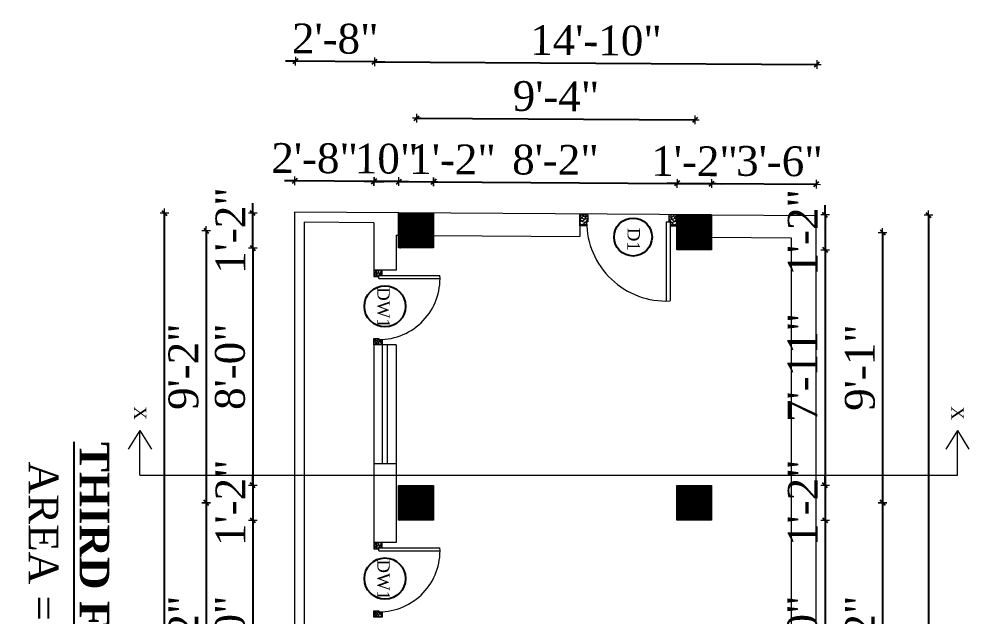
# Model space of a CAD drawing. Header units: inches. Extents: x 4069 to 291496, y -47643 to 12535.
# Drawn here: x 32936.8 to 33319.4, y 2874.1 to 3114.9 of the extents above; entities that cross this region are included whole.
import ezdxf

# ---------------------------------------------------------------- set-up
doc = ezdxf.new("R2010")
doc.units = ezdxf.units.IN
doc.header["$LTSCALE"] = 5
doc.header["$MEASUREMENT"] = 0
for name, color, linetype, lineweight in [('A-WALL', 7, 'Continuous', 9), ('Dimension', 7, 'Continuous', 18), ('DOOR', 62, 'Continuous', 0)]:
    doc.layers.add(name, color=color, linetype=linetype, lineweight=lineweight)
doc.layers.add('dim line', color=7, linetype='Continuous', lineweight=15, true_color=0xfab2b2)
doc.layers.add('TEXT', color=6, linetype='Continuous')
doc.layers.add('WALL', color=7, linetype='Continuous')
doc.styles.add('ordinary', font='times.ttf')
doc.dimstyles.new('Copy of 96', dxfattribs={"dimtxt": 7, "dimasz": 4, "dimexe": 0.5, "dimexo": 0.5, "dimgap": 3, "dimtad": 1, "dimdec": 1, "dimzin": 11, "dimdsep": 46, "dimlunit": 4, "dimtxsty": 'ordinary', "dimblk": 'OBLIQUE', "dimcen": 0.09, "dimse1": 1, "dimse2": 1, "dimclrt": 6, "dimazin": 0, "dimtfac": 1, "dimtdec": 1, "dimtix": 1, "dimtmove": 2, "dimatfit": 3, "dimldrblk": 'leader', "dimfxl": 0.5, "dimfxlon": 1, "dimtolj": 1, "dimtzin": 0, "dimarcsym": 0})
pattern_1 = [(315, (31599.98636, 27349.18129), (0.08838834765, 0.08838834765), [])]

# ---------------------------------------------------------------- blocks, each defined once
blk = doc.blocks.new('A$C27B36B59')
at = {"layer": 'DOOR'}
for p, q in [((0, 4), (0, 0)), ((2.5, 4), (0, 4)), ((2.5, 2.5), (2.5, 4)), ((0, 0), (3, 0)), ((3, 2.5), (2.5, 2.5)), ((3, 0), (3, 2.5))]:
    blk.add_line(p, q, dxfattribs=at)
for centre, radius, start, end in [((-1.4, -0.54), 4.75, 22.1411, 72.838), ((1.34, 2.09), 1.64, 45.138, 144.8948), ((2.21, 0.3), 2.49, 83.3149, 152.658), ((0.13, 0.37), 2.05, 349.4875, 93.6805), ((1.96, -0.47), 2.01, 58.7447, 166.495), ((-0.06, 0.32), 1.13, 343.542, 86.947), ((2.08, -0.4), 1.17, 38.2816, 160.1519)]:
    blk.add_arc(centre, radius, start, end, dxfattribs=at)
blk = doc.blocks.new('D2')
at = {"layer": 'DOOR'}
for p, q in [((74473.95, 24047.59), (74473.95, 24018.09)), ((74473.95, 24047.59), (74475.45, 24047.59)), ((74475.45, 24047.59), (74475.45, 24018.13))]:
    blk.add_line(p, q, dxfattribs=at)
blk.add_arc((74473.95, 24047.59), 29.5, 180, 272.9146, dxfattribs=at)
at = {"layer": 'DOOR', "xscale": -1, "rotation": 180}
blk.add_blockref('A$C27B36B59', (74441.95, 24050.09), dxfattribs=at)
at = {"layer": 'DOOR', "rotation": 180}
blk.add_blockref('A$C27B36B59', (74477.95, 24050.09), dxfattribs=at)
blk = doc.blocks.new('oblique')
at = {"color": 0, "lineweight": -2}
blk.add_line((0.25, 0.25), (-0.25, -0.25), dxfattribs=at)
at = {"layer": 'dim line', "lineweight": 9}
for p, q in [((-0.4375, 0), (0.4375, 0)), ((0, 0.4375), (0, -0.4375))]:
    blk.add_line(p, q, dxfattribs=at)
blk = doc.blocks.new('*D1220')
at = {"layer": 'A-WALL', "color": 0, "lineweight": -2, "ltscale": 50, "transparency": 16777216}
for p, q in [((33030.95, 3036.72), (33030.95, 3040.72)), ((33030.95, 3022.72), (33030.95, 3036.72)), ((33030.95, 3022.72), (33030.95, 3018.72))]:
    blk.add_line(p, q, dxfattribs=at)
at = {"layer": 'Defpoints', "color": 0, "ltscale": 50, "transparency": 16777216}
for p in [(33030.95, 3036.72), (33089.71, 3036.72, -58.17), (33089.71, 3022.72, -58.17)]:
    blk.add_point(p, dxfattribs=at)
at = {"layer": 'A-WALL', "color": 0, "lineweight": -2, "ltscale": 50, "transparency": 16777216, "xscale": 4, "yscale": 4, "zscale": 4}
for p, rotation in [((33030.95, 3036.72), 270), ((33030.95, 3022.72), 90)]:
    blk.add_blockref('oblique', p, dxfattribs=dict(at, rotation=rotation))
at = {"layer": 'A-WALL', "color": 6, "ltscale": 50, "transparency": 16777216, "insert": (33021.95, 3029.72), "char_height": 12, "attachment_point": 5, "rotation": 90, "style": 'ordinary'}
blk.add_mtext('\\A1;1\'-2"', dxfattribs=at)
blk = doc.blocks.new('_OBLIQUE')
at = {"color": 0, "linetype": 'ByBlock'}
blk.add_line((-0.5, -0.5), (0.5, 0.5), dxfattribs=at)
blk = doc.blocks.new('leader')
at = {"layer": 'Dimension'}
for p, q in [((0, -4.328), (0, 4.328)), ((-4.424, 0), (4.424, 0))]:
    blk.add_line(p, q, dxfattribs=at)
blk = doc.blocks.new('*D1221')
at = {"layer": 'A-WALL', "color": 0, "lineweight": -2, "ltscale": 5, "transparency": 16777216}
blk.add_line((33030.95, 3022.72), (33030.95, 2927.1), dxfattribs=at)
at = {"layer": 'Defpoints', "color": 0, "ltscale": 5, "transparency": 16777216}
for p in [(33089.71, 3022.72, -58.17), (33030.95, 2927.1), (33089.71, 2927.1, -58.17)]:
    blk.add_point(p, dxfattribs=at)
at = {"layer": 'A-WALL', "color": 0, "lineweight": -2, "ltscale": 5, "transparency": 16777216, "xscale": 4, "yscale": 4, "zscale": 4}
for p, rotation in [((33030.95, 3022.72), 90), ((33030.95, 2927.1), 270)]:
    blk.add_blockref('oblique', p, dxfattribs=dict(at, rotation=rotation))
at = {"layer": 'A-WALL', "color": 6, "ltscale": 5, "transparency": 16777216, "insert": (33021.85, 2974.91), "char_height": 12, "attachment_point": 5, "rotation": 90, "style": 'ordinary'}
blk.add_mtext('\\A1;8\'-0"', dxfattribs=at)
blk = doc.blocks.new('*D1222')
at = {"layer": 'A-WALL', "color": 0, "lineweight": -2, "ltscale": 5, "transparency": 16777216}
for p, q in [((33030.95, 2927.1), (33030.95, 2931.1)), ((33030.95, 2927.1), (33030.95, 2913.1)), ((33030.95, 2913.1), (33030.95, 2909.1))]:
    blk.add_line(p, q, dxfattribs=at)
at = {"layer": 'Defpoints', "color": 0, "ltscale": 5, "transparency": 16777216}
for p in [(33089.71, 2927.1, -58.17), (33030.95, 2913.1), (33089.71, 2913.1, -58.17)]:
    blk.add_point(p, dxfattribs=at)
at = {"layer": 'A-WALL', "color": 0, "lineweight": -2, "ltscale": 5, "transparency": 16777216, "xscale": 4, "yscale": 4, "zscale": 4}
for p, rotation in [((33030.95, 2927.1), 270), ((33030.95, 2913.1), 90)]:
    blk.add_blockref('oblique', p, dxfattribs=dict(at, rotation=rotation))
at = {"layer": 'A-WALL', "color": 6, "ltscale": 5, "transparency": 16777216, "insert": (33021.95, 2920.1), "char_height": 12, "attachment_point": 5, "rotation": 90, "style": 'ordinary'}
blk.add_mtext('\\A1;1\'-2"', dxfattribs=at)
blk = doc.blocks.new('*D1223')
at = {"layer": 'A-WALL', "color": 0, "lineweight": -2, "ltscale": 5, "transparency": 16777216}
blk.add_line((33030.95, 2913.1), (33030.95, 2817.48), dxfattribs=at)
at = {"layer": 'Defpoints', "color": 0, "ltscale": 5, "transparency": 16777216}
for p in [(33089.71, 2913.1, -58.17), (33030.95, 2817.48), (33089.71, 2817.48, -58.17)]:
    blk.add_point(p, dxfattribs=at)
at = {"layer": 'A-WALL', "color": 0, "lineweight": -2, "ltscale": 5, "transparency": 16777216, "xscale": 4, "yscale": 4, "zscale": 4}
for p, rotation in [((33030.95, 2913.1), 90), ((33030.95, 2817.48), 270)]:
    blk.add_blockref('oblique', p, dxfattribs=dict(at, rotation=rotation))
at = {"layer": 'A-WALL', "color": 6, "ltscale": 5, "transparency": 16777216, "insert": (33021.85, 2865.29), "char_height": 12, "attachment_point": 5, "rotation": 90, "style": 'ordinary'}
blk.add_mtext('\\A1;8\'-0"', dxfattribs=at)
blk = doc.blocks.new('*D1116')
at = {"layer": 'A-WALL', "color": 0, "lineweight": -2, "ltscale": 5, "transparency": 16777216}
blk.add_line((33012.2, 3029.72), (33012.2, 2920.1), dxfattribs=at)
at = {"layer": 'Defpoints', "color": 0, "ltscale": 5, "transparency": 16777216}
for p in [(33096.71, 3029.72, -58.17), (33012.2, 2920.1), (33096.71, 2920.1, -58.17)]:
    blk.add_point(p, dxfattribs=at)
at = {"layer": 'A-WALL', "color": 0, "lineweight": -2, "ltscale": 5, "transparency": 16777216, "xscale": 4, "yscale": 4, "zscale": 4}
for p, rotation in [((33012.2, 3029.72), 90), ((33012.2, 2920.1), 270)]:
    blk.add_blockref('oblique', p, dxfattribs=dict(at, rotation=rotation))
at = {"layer": 'A-WALL', "color": 6, "ltscale": 5, "transparency": 16777216, "insert": (33003.08, 2974.91), "char_height": 12, "attachment_point": 5, "rotation": 90, "style": 'ordinary'}
blk.add_mtext('\\A1;9\'-2"', dxfattribs=at)
blk = doc.blocks.new('*D1227')
at = {"layer": 'A-WALL', "color": 0, "lineweight": -2, "ltscale": 5, "transparency": 16777216}
blk.add_line((33012.2, 2920.1), (33012.2, 2810.48), dxfattribs=at)
at = {"layer": 'Defpoints', "color": 0, "ltscale": 5, "transparency": 16777216}
for p in [(33096.71, 2920.1, -58.17), (33012.2, 2810.48), (33096.71, 2810.48, -58.17)]:
    blk.add_point(p, dxfattribs=at)
at = {"layer": 'A-WALL', "color": 0, "lineweight": -2, "ltscale": 5, "transparency": 16777216, "xscale": 4, "yscale": 4, "zscale": 4}
for p, rotation in [((33012.2, 2920.1), 90), ((33012.2, 2810.48), 270)]:
    blk.add_blockref('oblique', p, dxfattribs=dict(at, rotation=rotation))
at = {"layer": 'A-WALL', "color": 6, "ltscale": 5, "transparency": 16777216, "insert": (33003.08, 2865.29), "char_height": 12, "attachment_point": 5, "rotation": 90, "style": 'ordinary'}
blk.add_mtext('\\A1;9\'-2"', dxfattribs=at)
blk = doc.blocks.new('*D1117')
at = {"layer": 'A-WALL', "color": 0, "lineweight": -2, "ltscale": 5, "transparency": 16777216}
blk.add_line((32995.39, 2623.15), (32995.39, 3036.82), dxfattribs=at)
at = {"layer": 'Defpoints', "color": 0, "ltscale": 5, "transparency": 16777216}
for p in [(32995.39, 3036.82), (33089.71, 3036.82, -58.17), (33200.05, 2623.15, -58)]:
    blk.add_point(p, dxfattribs=at)
at = {"layer": 'A-WALL', "color": 0, "lineweight": -2, "ltscale": 5, "transparency": 16777216, "xscale": 4, "yscale": 4, "zscale": 4}
for p, rotation in [((32995.39, 3036.82), 90), ((32995.39, 2623.15), 270)]:
    blk.add_blockref('oblique', p, dxfattribs=dict(at, rotation=rotation))
at = {"layer": 'A-WALL', "color": 6, "ltscale": 5, "transparency": 16777216, "insert": (32986.29, 2829.98), "char_height": 12, "attachment_point": 5, "rotation": 90, "style": 'ordinary'}
blk.add_mtext('\\A1;34\'-6"', dxfattribs=at)
blk = doc.blocks.new('*D1229')
at = {"layer": 'A-WALL', "color": 0, "lineweight": -2, "ltscale": 50, "transparency": 16777216}
for p, q in [((33261.42, 3035.99), (33261.42, 3039.99)), ((33261.42, 3035.99), (33261.42, 3021.99)), ((33261.42, 3021.99), (33261.42, 3017.99))]:
    blk.add_line(p, q, dxfattribs=at)
at = {"layer": 'Defpoints', "color": 0, "ltscale": 50, "transparency": 16777216}
for p in [(33215.71, 3035.99, -58.17), (33215.71, 3021.99, -58.17), (33261.42, 3021.99)]:
    blk.add_point(p, dxfattribs=at)
at = {"layer": 'A-WALL', "color": 0, "lineweight": -2, "ltscale": 50, "transparency": 16777216, "xscale": 4, "yscale": 4, "zscale": 4}
for p, rotation in [((33261.42, 3035.99), 270), ((33261.42, 3021.99), 90)]:
    blk.add_blockref('oblique', p, dxfattribs=dict(at, rotation=rotation))
at = {"layer": 'A-WALL', "color": 6, "ltscale": 50, "transparency": 16777216, "insert": (33252.42, 3028.99), "char_height": 12, "attachment_point": 5, "rotation": 90, "style": 'ordinary'}
blk.add_mtext('\\A1;1\'-2"', dxfattribs=at)
blk = doc.blocks.new('*D1230')
at = {"layer": 'A-WALL', "color": 0, "lineweight": -2, "ltscale": 5, "transparency": 16777216}
blk.add_line((33261.42, 3021.99), (33261.42, 2927.1), dxfattribs=at)
at = {"layer": 'Defpoints', "color": 0, "ltscale": 5, "transparency": 16777216}
for p in [(33215.71, 3021.99, -58.17), (33215.71, 2927.1, -58.17), (33261.42, 2927.1)]:
    blk.add_point(p, dxfattribs=at)
at = {"layer": 'A-WALL', "color": 0, "lineweight": -2, "ltscale": 5, "transparency": 16777216, "xscale": 4, "yscale": 4, "zscale": 4}
for p, rotation in [((33261.42, 3021.99), 90), ((33261.42, 2927.1), 270)]:
    blk.add_blockref('oblique', p, dxfattribs=dict(at, rotation=rotation))
at = {"layer": 'A-WALL', "color": 6, "ltscale": 5, "transparency": 16777216, "insert": (33252.3, 2974.55), "char_height": 12, "attachment_point": 5, "rotation": 90, "style": 'ordinary'}
blk.add_mtext('\\A1;7\'-11"', dxfattribs=at)
blk = doc.blocks.new('*D1118')
at = {"layer": 'A-WALL', "color": 0, "lineweight": -2, "ltscale": 5, "transparency": 16777216}
for p, q in [((33261.42, 2927.1), (33261.42, 2931.1)), ((33261.42, 2927.1), (33261.42, 2913.1)), ((33261.42, 2913.1), (33261.42, 2909.1))]:
    blk.add_line(p, q, dxfattribs=at)
at = {"layer": 'Defpoints', "color": 0, "ltscale": 5, "transparency": 16777216}
for p in [(33215.71, 2927.1, -58.17), (33215.71, 2913.1, -58.17), (33261.42, 2913.1)]:
    blk.add_point(p, dxfattribs=at)
at = {"layer": 'A-WALL', "color": 0, "lineweight": -2, "ltscale": 5, "transparency": 16777216, "xscale": 4, "yscale": 4, "zscale": 4}
for p, rotation in [((33261.42, 2927.1), 270), ((33261.42, 2913.1), 90)]:
    blk.add_blockref('oblique', p, dxfattribs=dict(at, rotation=rotation))
at = {"layer": 'A-WALL', "color": 6, "ltscale": 5, "transparency": 16777216, "insert": (33252.42, 2920.1), "char_height": 12, "attachment_point": 5, "rotation": 90, "style": 'ordinary'}
blk.add_mtext('\\A1;1\'-2"', dxfattribs=at)
blk = doc.blocks.new('*D1231')
at = {"layer": 'A-WALL', "color": 0, "lineweight": -2, "ltscale": 5, "transparency": 16777216}
blk.add_line((33261.42, 2913.1), (33261.42, 2817.48), dxfattribs=at)
at = {"layer": 'Defpoints', "color": 0, "ltscale": 5, "transparency": 16777216}
for p in [(33215.71, 2913.1, -58.17), (33215.71, 2817.48, -58.17), (33261.42, 2817.48)]:
    blk.add_point(p, dxfattribs=at)
at = {"layer": 'A-WALL', "color": 0, "lineweight": -2, "ltscale": 5, "transparency": 16777216, "xscale": 4, "yscale": 4, "zscale": 4}
for p, rotation in [((33261.42, 2913.1), 90), ((33261.42, 2817.48), 270)]:
    blk.add_blockref('oblique', p, dxfattribs=dict(at, rotation=rotation))
at = {"layer": 'A-WALL', "color": 6, "ltscale": 5, "transparency": 16777216, "insert": (33252.31, 2865.29), "char_height": 12, "attachment_point": 5, "rotation": 90, "style": 'ordinary'}
blk.add_mtext('\\A1;8\'-0"', dxfattribs=at)
blk = doc.blocks.new('*D1120')
at = {"layer": 'A-WALL', "color": 0, "lineweight": -2, "ltscale": 5, "transparency": 16777216}
blk.add_line((33284.61, 3028.99), (33284.61, 2920.1), dxfattribs=at)
at = {"layer": 'Defpoints', "color": 0, "ltscale": 5, "transparency": 16777216}
for p in [(33208.71, 3028.99, -58.17), (33208.71, 2920.1, -58.17), (33284.61, 2920.1)]:
    blk.add_point(p, dxfattribs=at)
at = {"layer": 'A-WALL', "color": 0, "lineweight": -2, "ltscale": 5, "transparency": 16777216, "xscale": 4, "yscale": 4, "zscale": 4}
for p, rotation in [((33284.61, 3028.99), 90), ((33284.61, 2920.1), 270)]:
    blk.add_blockref('oblique', p, dxfattribs=dict(at, rotation=rotation))
at = {"layer": 'A-WALL', "color": 6, "ltscale": 5, "transparency": 16777216, "insert": (33275.49, 2974.55), "char_height": 12, "attachment_point": 5, "rotation": 90, "style": 'ordinary'}
blk.add_mtext('\\A1;9\'-1"', dxfattribs=at)
blk = doc.blocks.new('*D1234')
at = {"layer": 'A-WALL', "color": 0, "lineweight": -2, "ltscale": 5, "transparency": 16777216}
blk.add_line((33284.61, 2920.1), (33284.61, 2810.48), dxfattribs=at)
at = {"layer": 'Defpoints', "color": 0, "ltscale": 5, "transparency": 16777216}
for p in [(33208.71, 2920.1, -58.17), (33208.71, 2810.48, -58.17), (33284.61, 2810.48)]:
    blk.add_point(p, dxfattribs=at)
at = {"layer": 'A-WALL', "color": 0, "lineweight": -2, "ltscale": 5, "transparency": 16777216, "xscale": 4, "yscale": 4, "zscale": 4}
for p, rotation in [((33284.61, 2920.1), 90), ((33284.61, 2810.48), 270)]:
    blk.add_blockref('oblique', p, dxfattribs=dict(at, rotation=rotation))
at = {"layer": 'A-WALL', "color": 6, "ltscale": 5, "transparency": 16777216, "insert": (33275.49, 2865.29), "char_height": 12, "attachment_point": 5, "rotation": 90, "style": 'ordinary'}
blk.add_mtext('\\A1;9\'-2"', dxfattribs=at)
blk = doc.blocks.new('*D1137')
at = {"layer": 'A-WALL', "color": 0, "lineweight": -2, "ltscale": 5, "transparency": 16777216}
blk.add_line((33303.04, 3035.99), (33303.04, 2623.15), dxfattribs=at)
at = {"layer": 'Defpoints', "color": 0, "ltscale": 5, "transparency": 16777216}
for p in [(33215.71, 3035.99, -58.17), (33200.05, 2623.15, -58), (33303.04, 2623.15)]:
    blk.add_point(p, dxfattribs=at)
at = {"layer": 'A-WALL', "color": 0, "lineweight": -2, "ltscale": 5, "transparency": 16777216, "xscale": 4, "yscale": 4, "zscale": 4}
for p, rotation in [((33303.04, 3035.99), 90), ((33303.04, 2623.15), 270)]:
    blk.add_blockref('oblique', p, dxfattribs=dict(at, rotation=rotation))
at = {"layer": 'A-WALL', "color": 6, "ltscale": 5, "transparency": 16777216, "insert": (33293.94, 2829.57), "char_height": 12, "attachment_point": 5, "rotation": 90, "style": 'ordinary'}
blk.add_mtext('\\A1;34\'-5"', dxfattribs=at)
blk = doc.blocks.new('*D1138')
at = {"layer": 'A-WALL', "color": 0, "lineweight": -2, "ltscale": 50, "transparency": 16777216}
blk.add_line((33089.79, 3049.44), (33103.79, 3049.35), dxfattribs=at)
at = {"layer": 'Defpoints', "color": 0, "ltscale": 50, "transparency": 16777216}
for p in [(33103.79, 3049.35), (33089.71, 3036.82, -58.17), (33103.71, 3036.72, -58.17)]:
    blk.add_point(p, dxfattribs=at)
at = {"layer": 'A-WALL', "color": 0, "lineweight": -2, "ltscale": 50, "transparency": 16777216, "xscale": 4, "yscale": 4, "zscale": 4}
for p, rotation in [((33089.79, 3049.44), 179.6259071472626), ((33103.79, 3049.35), 359.6259071472626)]:
    blk.add_blockref('oblique', p, dxfattribs=dict(at, rotation=rotation))
at = {"layer": 'A-WALL', "color": 6, "ltscale": 50, "transparency": 16777216, "insert": (33111.4, 3058.4), "char_height": 12, "attachment_point": 5, "rotation": 359.6259, "style": 'ordinary'}
blk.add_mtext('\\A1;1\'-2"', dxfattribs=at)
blk = doc.blocks.new('*D1139')
at = {"layer": 'A-WALL', "color": 0, "lineweight": -2, "ltscale": 5, "transparency": 16777216}
blk.add_line((33103.79, 3049.35), (33201.79, 3048.71), dxfattribs=at)
at = {"layer": 'Defpoints', "color": 0, "ltscale": 5, "transparency": 16777216}
for p in [(33201.79, 3048.71), (33103.71, 3036.72, -58.17), (33201.71, 3035.99, -58.17)]:
    blk.add_point(p, dxfattribs=at)
at = {"layer": 'A-WALL', "color": 0, "lineweight": -2, "ltscale": 5, "transparency": 16777216, "xscale": 4, "yscale": 4, "zscale": 4}
for p, rotation in [((33103.79, 3049.35), 179.6259071471199), ((33201.79, 3048.71), 359.6259071471199)]:
    blk.add_blockref('oblique', p, dxfattribs=dict(at, rotation=rotation))
at = {"layer": 'A-WALL', "color": 6, "ltscale": 5, "transparency": 16777216, "insert": (33152.85, 3058.13), "char_height": 12, "attachment_point": 5, "rotation": 359.6259, "style": 'ordinary'}
blk.add_mtext('\\A1;8\'-2"', dxfattribs=at)
blk = doc.blocks.new('*D1258')
at = {"layer": 'A-WALL', "color": 0, "lineweight": -2, "ltscale": 5, "transparency": 16777216}
for p, q in [((33201.79, 3048.71), (33197.79, 3048.74)), ((33201.79, 3048.71), (33215.79, 3048.62)), ((33215.79, 3048.62), (33219.79, 3048.59))]:
    blk.add_line(p, q, dxfattribs=at)
at = {"layer": 'Defpoints', "color": 0, "ltscale": 5, "transparency": 16777216}
for p in [(33215.79, 3048.62), (33201.71, 3035.99, -58.17), (33215.71, 3035.99, -58.17)]:
    blk.add_point(p, dxfattribs=at)
at = {"layer": 'A-WALL', "color": 0, "lineweight": -2, "ltscale": 5, "transparency": 16777216, "xscale": 4, "yscale": 4, "zscale": 4}
for p, rotation in [((33201.79, 3048.71), 359.6259071471199), ((33215.79, 3048.62), 179.6259071471199)]:
    blk.add_blockref('oblique', p, dxfattribs=dict(at, rotation=rotation))
at = {"layer": 'A-WALL', "color": 6, "ltscale": 5, "transparency": 16777216, "insert": (33208.85, 3057.66), "char_height": 12, "attachment_point": 5, "rotation": 359.6259, "style": 'ordinary'}
blk.add_mtext('\\A1;1\'-2"', dxfattribs=at)
blk = doc.blocks.new('*D1140')
at = {"layer": 'A-WALL', "color": 0, "lineweight": -2, "ltscale": 5, "transparency": 16777216}
blk.add_line((33097, 3074.98), (33209, 3074.25), dxfattribs=at)
at = {"layer": 'Defpoints', "color": 0, "ltscale": 5, "transparency": 16777216}
for p in [(33209, 3074.25), (33096.71, 3029.72, -58.17), (33208.71, 3028.99, -58.17)]:
    blk.add_point(p, dxfattribs=at)
at = {"layer": 'A-WALL', "color": 0, "lineweight": -2, "ltscale": 5, "transparency": 16777216, "xscale": 4, "yscale": 4, "zscale": 4}
for p, rotation in [((33097, 3074.98), 179.6259071471199), ((33209, 3074.25), 359.6259071471199)]:
    blk.add_blockref('oblique', p, dxfattribs=dict(at, rotation=rotation))
at = {"layer": 'A-WALL', "color": 6, "ltscale": 5, "transparency": 16777216, "insert": (33153.06, 3083.73), "char_height": 12, "attachment_point": 5, "rotation": 359.6259, "style": 'ordinary'}
blk.add_mtext('\\A1;9\'-4"', dxfattribs=at)
blk = doc.blocks.new('*D1141')
at = {"layer": 'A-WALL', "color": 0, "lineweight": -2, "ltscale": 5, "transparency": 16777216}
blk.add_line((33080.1, 3097.71), (33258.1, 3096.54), dxfattribs=at)
at = {"layer": 'Defpoints', "color": 0, "ltscale": 5, "transparency": 16777216}
for p in [(33258.1, 3096.54), (33079.71, 3036.88, -58.17), (33257.71, 3035.72, -58.17)]:
    blk.add_point(p, dxfattribs=at)
at = {"layer": 'A-WALL', "color": 0, "lineweight": -2, "ltscale": 5, "transparency": 16777216, "xscale": 4, "yscale": 4, "zscale": 4}
for p, rotation in [((33080.1, 3097.71), 179.6259071471199), ((33258.1, 3096.54), 359.6259071471199)]:
    blk.add_blockref('oblique', p, dxfattribs=dict(at, rotation=rotation))
at = {"layer": 'A-WALL', "color": 6, "ltscale": 5, "transparency": 16777216, "insert": (33169.16, 3106.23), "char_height": 12, "attachment_point": 5, "rotation": 359.6259, "style": 'ordinary'}
blk.add_mtext('\\A1;14\'-10"', dxfattribs=at)
blk = doc.blocks.new('*D1261')
at = {"layer": 'A-WALL', "color": 0, "lineweight": -2, "ltscale": 5, "transparency": 16777216}
blk.add_line((33215.79, 3048.62), (33257.79, 3048.34), dxfattribs=at)
at = {"layer": 'Defpoints', "color": 0, "ltscale": 5, "transparency": 16777216}
for p in [(33257.79, 3048.34), (33215.71, 3035.99, -58.17), (33257.71, 3035.72, -58)]:
    blk.add_point(p, dxfattribs=at)
at = {"layer": 'A-WALL', "color": 0, "lineweight": -2, "ltscale": 5, "transparency": 16777216, "xscale": 4, "yscale": 4, "zscale": 4}
for p, rotation in [((33215.79, 3048.62), 179.6259071471199), ((33257.79, 3048.34), 359.6259071471199)]:
    blk.add_blockref('oblique', p, dxfattribs=dict(at, rotation=rotation))
at = {"layer": 'A-WALL', "color": 6, "ltscale": 5, "transparency": 16777216, "insert": (33243.04, 3057.59), "char_height": 12, "attachment_point": 5, "rotation": 359.6259, "style": 'ordinary'}
blk.add_mtext('\\A1;3\'-6"', dxfattribs=at)
blk = doc.blocks.new('*D1147')
at = {"layer": 'A-WALL', "color": 0, "lineweight": -2, "ltscale": 5, "transparency": 16777216}
for p, q in [((33079.79, 3049.51), (33075.79, 3049.53)), ((33089.79, 3049.44), (33079.79, 3049.51)), ((33089.79, 3049.44), (33093.79, 3049.42))]:
    blk.add_line(p, q, dxfattribs=at)
at = {"layer": 'Defpoints', "color": 0, "ltscale": 5, "transparency": 16777216}
for p in [(33079.79, 3049.51), (33079.71, 3036.88, -58.17), (33089.71, 3036.82, -58.17)]:
    blk.add_point(p, dxfattribs=at)
at = {"layer": 'A-WALL', "color": 0, "lineweight": -2, "ltscale": 5, "transparency": 16777216, "xscale": 4, "yscale": 4, "zscale": 4}
for p, rotation in [((33079.79, 3049.51), 359.6259071471199), ((33089.79, 3049.44), 179.6259071471199)]:
    blk.add_blockref('oblique', p, dxfattribs=dict(at, rotation=rotation))
at = {"layer": 'A-WALL', "color": 6, "ltscale": 5, "transparency": 16777216, "insert": (33084.85, 3058.58), "char_height": 12, "attachment_point": 5, "rotation": 359.6259, "style": 'ordinary'}
blk.add_mtext('\\A1;10"', dxfattribs=at)
blk = doc.blocks.new('*D1262')
at = {"layer": 'A-WALL', "color": 0, "lineweight": -2, "ltscale": 5, "transparency": 16777216}
for p, q in [((33047.79, 3049.72), (33043.79, 3049.74)), ((33079.79, 3049.51), (33047.79, 3049.72)), ((33079.79, 3049.51), (33083.79, 3049.48))]:
    blk.add_line(p, q, dxfattribs=at)
at = {"layer": 'Defpoints', "color": 0, "ltscale": 5, "transparency": 16777216}
for p in [(33047.79, 3049.72), (33047.71, 3037.09, -58), (33079.71, 3036.88, -58.17)]:
    blk.add_point(p, dxfattribs=at)
at = {"layer": 'A-WALL', "color": 0, "lineweight": -2, "ltscale": 5, "transparency": 16777216, "xscale": 4, "yscale": 4, "zscale": 4}
for p, rotation in [((33047.79, 3049.72), 359.6259071471199), ((33079.79, 3049.51), 179.6259071471199)]:
    blk.add_blockref('oblique', p, dxfattribs=dict(at, rotation=rotation))
at = {"layer": 'A-WALL', "color": 6, "ltscale": 5, "transparency": 16777216, "insert": (33055.87, 3058.76), "char_height": 12, "attachment_point": 5, "rotation": 359.6259, "style": 'ordinary'}
blk.add_mtext('\\A1;2\'-8"', dxfattribs=at)
blk = doc.blocks.new('*D1151')
at = {"layer": 'A-WALL', "color": 0, "lineweight": -2, "ltscale": 5, "transparency": 16777216}
for p, q in [((33048.1, 3097.91), (33044.1, 3097.94)), ((33080.1, 3097.71), (33048.1, 3097.91)), ((33080.1, 3097.71), (33084.1, 3097.68))]:
    blk.add_line(p, q, dxfattribs=at)
at = {"layer": 'Defpoints', "color": 0, "ltscale": 5, "transparency": 16777216}
for p in [(33048.1, 3097.91), (33047.71, 3037.09, -58.17), (33079.71, 3036.88, -58.17)]:
    blk.add_point(p, dxfattribs=at)
at = {"layer": 'A-WALL', "color": 0, "lineweight": -2, "ltscale": 5, "transparency": 16777216, "xscale": 4, "yscale": 4, "zscale": 4}
for p, rotation in [((33048.1, 3097.91), 359.6259071471199), ((33080.1, 3097.71), 179.6259071471199)]:
    blk.add_blockref('oblique', p, dxfattribs=dict(at, rotation=rotation))
at = {"layer": 'A-WALL', "color": 6, "ltscale": 5, "transparency": 16777216, "insert": (33064.16, 3106.91), "char_height": 12, "attachment_point": 5, "rotation": 359.6259, "style": 'ordinary'}
blk.add_mtext('\\A1;2\'-8"', dxfattribs=at)

msp = doc.modelspace()

# ---------------------------------------------------------------- hatches: boundary and pattern name
at = {"layer": 'A-WALL', "ltscale": 5}
h = msp.add_hatch(dxfattribs=at)
h.set_pattern_fill('ANSI31', color=256, angle=270)
h.set_pattern_definition(pattern_1)
h.paths.add_polyline_path([(33103.7075, 3036.72438), (33089.7075, 3036.72438), (33089.7075, 3022.72438), (33103.7075, 3022.72438)])
h = msp.add_hatch(dxfattribs=at)
h.set_pattern_fill('ANSI31', color=256, angle=270)
h.set_pattern_definition(pattern_1)
h.paths.add_polyline_path([(33215.7075, 3021.99311), (33215.7075, 3035.99311), (33201.7075, 3035.99311), (33201.7075, 3031.65977), (33201.7075, 3021.99311)])
h = msp.add_hatch(dxfattribs=at)
h.set_pattern_fill('ANSI31', color=256, angle=270)
h.set_pattern_definition(pattern_1)
h.paths.add_polyline_path([(33103.7075, 2913.10327), (33103.7075, 2927.10327), (33089.7075, 2927.10327), (33089.7075, 2913.10327)])
h = msp.add_hatch(dxfattribs=at)
h.set_pattern_fill('ANSI31', color=256, angle=270)
h.set_pattern_definition(pattern_1)
h.paths.add_polyline_path([(33215.7075, 2913.10327), (33215.7075, 2927.10327), (33201.7075, 2927.10327), (33201.7075, 2913.10327)])

# ---------------------------------------------------------------- linework, layer by layer
for p, q in [((33047.7075, 3037.09002), (33047.7075, 2720.25555)), ((33215.7075, 3035.99311), (33047.7075, 3037.09002)), ((33162.70763, 3036.33916), (33162.70763, 3027.33896)), ((33215.7075, 3035.99311), (33257.7075, 3035.71888)), ((33257.7075, 3035.71888), (33257.7075, 2725.80797)), ((33051.7075, 3033.06382), (33051.7075, 2722.4493)), ((33079.7075, 3032.881), (33051.7075, 3033.06382)), ((33079.7075, 3032.881), (33079.7075, 3013.72438)), ((33088.7075, 3027.82213), (33088.7075, 3013.72438)), ((33088.7075, 3027.82213), (33089.7075, 3027.8156)), ((33103.7075, 3027.72419), (33162.70763, 3027.33896)), ((33215.64874, 3026.9933), (33247.7075, 3026.78398)), ((33247.7075, 3026.78398), (33247.7075, 2726.38197)), ((33088.7075, 3013.72438), (33079.7075, 3013.72438)), ((33079.7075, 2983.72438), (33079.7075, 2904.10327)), ((33088.7075, 2983.72438), (33079.7075, 2983.72438)), ((33083.2075, 2935.72438), (33083.2075, 2983.72438)), ((33085.2075, 2935.72438), (33085.2075, 2983.72438)), ((33088.7075, 2983.72438), (33088.7075, 2904.10327)), ((32985.50362, 2949.15851), (32980.82441, 2941.72935)), ((32985.50362, 2931.15851), (32985.50362, 2949.15851)), ((32985.50362, 2949.15851), (32990.18283, 2941.72935)), ((33314.7075, 2949.15851), (33310.0283, 2941.72935)), ((33314.7075, 2931.15851), (33314.7075, 2949.15851)), ((33314.7075, 2949.15851), (33319.38671, 2941.72935)), ((33088.7075, 2935.72438), (33079.7075, 2935.72438)), ((33088.7075, 2935.72438), (33079.7075, 2935.72438)), ((32985.50362, 2931.15851), (33314.7075, 2931.15851)), ((33088.7075, 2904.10327), (33079.7075, 2904.10327))]:
    msp.add_line(p, q, dxfattribs=at)
at = {"layer": 'A-WALL', "ltscale": 5, "elevation": -0.16904}
for points in [[(33103.7075, 3036.72438), (33103.7075, 3022.72438), (33089.7075, 3022.72438), (33089.7075, 3036.72438)], [(33215.7075, 3035.99311), (33215.7075, 3021.99311), (33201.7075, 3021.99311), (33201.7075, 3035.99311)], [(33103.7075, 2927.10327), (33103.7075, 2913.10327), (33089.7075, 2913.10327), (33089.7075, 2927.10327)], [(33215.7075, 2927.10327), (33215.7075, 2913.10327), (33201.7075, 2913.10327), (33201.7075, 2927.10327)]]:
    msp.add_lwpolyline(points, close=True, dxfattribs=at)
at = {"layer": 'TEXT'}
for centre, radius in [((33184.10433, 3027.10935, -0.16904), 7.64038), ((33084.2075, 2999.19815, -0.16904), 8.29786), ((33084.2075, 2889.57704, -0.16904), 8.29786)]:
    msp.add_circle(centre, radius, dxfattribs=at)

# ---------------------------------------------------------------- block references
at = {"layer": 'WALL', "color": 2, "linetype": 'ByBlock', "xscale": 1.083333333326322, "yscale": 1.083333333326322, "zscale": 1.083333333326322}
msp.add_blockref('D2', (-47482.73966, -23018.2688, -0.16904), dxfattribs=at)
at = {"layer": 'WALL', "color": 2, "linetype": 'ByBlock', "xscale": 0.8332999999984168, "yscale": 0.8333000000000084, "zscale": 0.8333, "rotation": 89.99999999999999}
for p in [(53120.64577, -59048.75237, -0.16904), (53120.64577, -59158.37349, -0.16904)]:
    msp.add_blockref('D2', p, dxfattribs=at)

# ---------------------------------------------------------------- texts
at = {"layer": 'TEXT', "style": 'ordinary'}
for s, rotation, p in [('D1', 269.5142373, (33181.90308, 3030.83559, -0.16904)), ('DW1', 270.0003881, (33081.14339, 3006.91057, -0.16904)), ('X', 270, (32983.08876, 2958.94021, -0.16904)), ('X', 270, (33312.29265, 2958.94021, -0.16904)), ('DW1', 270.0003881, (33081.14339, 2897.28945, -0.16904))]:
    msp.add_text(s, height=5, rotation=rotation, dxfattribs=at).set_placement(p)
at = {"layer": 'TEXT', "char_height": 12, "width": 219.8150831, "attachment_point": 8, "rotation": 269.9996119, "style": 'ordinary'}
for s, insert in [('{\\fTimes New Roman|b1|i0|c0|p18;\\LTHIRD FLOOR PLAN}', (32961.06923, 2853.44966, 58)), ('AREA = 458.09sq. ft.', (32936.82848, 2857.03443, 58))]:
    msp.add_mtext(s, dxfattribs=dict(at, insert=insert))

# ---------------------------------------------------------------- dimensions: what is measured, and where the dimension line sits
at = {"layer": 'A-WALL', "ltscale": 5}
for base, p1, p2, angle, picture, middle in [((33048.10464, 3097.91449, 58), (33079.7075, 3036.88108, -0.16904), (33047.7075, 3037.09002, -0.16904), 179.6259071, '*D1151', (33064.16408, 3106.91365, 58)), ((33258.10464, 3096.54335, 58), (33079.7075, 3036.88108, -0.16904), (33257.7075, 3035.71888, -0.16904), 179.6259071, '*D1141', (33169.16408, 3106.22808, 58)), ((33209.00299, 3074.24818, 58), (33096.7075, 3029.72438, -0.16904), (33208.7075, 3028.99311, -0.16904), 179.6259071, '*D1140', (33153.06254, 3083.73474, 58)), ((33079.78994, 3049.5067, 58), (33089.7075, 3036.81579, -0.16904), (33079.7075, 3036.88108, -0.16904), 179.6259071, '*D1147', (33084.84938, 3058.57768, 58)), ((33201.79054, 3048.71013, 58), (33103.7075, 3036.72438, -0.16904), (33201.7075, 3035.99311, -0.16904), 179.6259071, '*D1139', (33152.84968, 3058.13369, 58)), ((33215.78994, 3048.61872, 58), (33201.7075, 3035.99311, -0.16904), (33215.7075, 3035.99311, -0.16904), 179.6259071, '*D1258', (33208.849, 3057.66423, 58)), ((32995.39086, 3036.81579, 58), (33200.04674, 2623.14511), (33089.7075, 3036.81579, -0.16904), 270, '*D1117', (32986.28704, 2829.98045, 58)), ((33303.04261, 2623.14511, 58), (33215.7075, 3035.99311, -0.16904), (33200.04674, 2623.14511), 270, '*D1137', (33293.93879, 2829.56911, 58)), ((33012.19812, 2920.10327, 58), (33096.7075, 3029.72438, -0.16904), (33096.7075, 2920.10327, -0.16904), 270, '*D1116', (33003.07699, 2974.91382, 58)), ((33284.60981, 2920.10327, 58), (33208.7075, 3028.99311, -0.16904), (33208.7075, 2920.10327, -0.16904), 270, '*D1120', (33275.48868, 2974.54819, 58)), ((33030.95091, 2927.10327, 58), (33089.7075, 3022.72438, -0.16904), (33089.7075, 2927.10327, -0.16904), 270, '*D1221', (33021.84709, 2974.91382, 58)), ((33261.41663, 2927.10327, 58), (33215.7075, 3021.99311, -0.16904), (33215.7075, 2927.10327, -0.16904), 270, '*D1230', (33252.2955, 2974.54819, 58)), ((33030.95091, 2913.10327, 58), (33089.7075, 2927.10327, -0.16904), (33089.7075, 2913.10327, -0.16904), 270, '*D1222', (33021.95091, 2920.10327, 58)), ((33261.41663, 2913.10327, 58), (33215.7075, 2927.10327, -0.16904), (33215.7075, 2913.10327, -0.16904), 270, '*D1118', (33252.41663, 2920.10327, 58)), ((33012.19812, 2810.48215, 58), (33096.7075, 2920.10327, -0.16904), (33096.7075, 2810.48215, -0.16904), 270, '*D1227', (33003.07699, 2865.29271, 58)), ((33284.60981, 2810.48215, 58), (33208.7075, 2920.10327, -0.16904), (33208.7075, 2810.48215, -0.16904), 270, '*D1234', (33275.48868, 2865.29271, 58)), ((33030.95091, 2817.48215, 58), (33089.7075, 2913.10327, -0.16904), (33089.7075, 2817.48215, -0.16904), 270, '*D1223', (33021.84709, 2865.29271, 58)), ((33261.41663, 2817.48215, 58), (33215.7075, 2913.10327, -0.16904), (33215.7075, 2817.48215, -0.16904), 270, '*D1231', (33252.3128, 2865.29271, 58))]:
    dim = msp.add_linear_dim(base=base, p1=p1, p2=p2, angle=angle, dimstyle='Copy of 96', override={"dimtxt": 12, "dimdec": 0, "dimblk": 'oblique', "dimtdec": 0, "dimarcsym": 1}, dxfattribs=at)
    dim.commit()
    dim.dimension.update_dxf_attribs({"geometry": picture, "text_midpoint": middle})
for base, p1, p2, picture, middle in [((33047.78994, 3049.71564, 58), (33079.7075, 3036.88108, -0.16904), (33047.7075, 3037.09002), '*D1262', (33055.87056, 3058.7605, 58)), ((33257.78994, 3048.34449, 58), (33215.7075, 3035.99311, -0.16904), (33257.7075, 3035.71888), '*D1261', (33243.04378, 3057.58524, 58))]:
    dim = msp.add_linear_dim(base=base, p1=p1, p2=p2, angle=179.6259071, dimstyle='Copy of 96', override={"dimtxt": 12, "dimdec": 0, "dimblk": 'oblique', "dimtdec": 0, "dimarcsym": 1}, dxfattribs=at)
    dim.commit()
    dim.dimension.update_dxf_attribs({"geometry": picture, "text_midpoint": middle, "dimtype": 160})
at = {"layer": 'A-WALL', "ltscale": 50}
dim = msp.add_linear_dim(base=(33103.78994, 3049.35, 58), p1=(33089.7075, 3036.81579, -0.16904), p2=(33103.7075, 3036.72438, -0.16904), angle=359.6259071, dimstyle='Copy of 96', override={"dimtxt": 12, "dimdec": 0, "dimblk": 'oblique', "dimtdec": 0, "dimarcsym": 1}, dxfattribs=at)
dim.commit()
dim.dimension.update_dxf_attribs({"geometry": '*D1138', "text_midpoint": (33111.40123, 3058.39551, 58), "dimtype": 161})
for base, p1, p2, picture, middle in [((33030.95091, 3036.72438, 58), (33089.7075, 3022.72438, -0.16904), (33089.7075, 3036.72438, -0.16904), '*D1220', (33021.95091, 3029.72438, 58)), ((33261.41663, 3021.99311, 58), (33215.7075, 3035.99311, -0.16904), (33215.7075, 3021.99311, -0.16904), '*D1229', (33252.41663, 3028.99311, 58))]:
    dim = msp.add_linear_dim(base=base, p1=p1, p2=p2, angle=270, dimstyle='Copy of 96', override={"dimtxt": 12, "dimdec": 0, "dimblk": 'oblique', "dimtdec": 0, "dimarcsym": 1}, dxfattribs=at)
    dim.commit()
    dim.dimension.update_dxf_attribs({"geometry": picture, "text_midpoint": middle})

doc.saveas('drawing.dxf')
